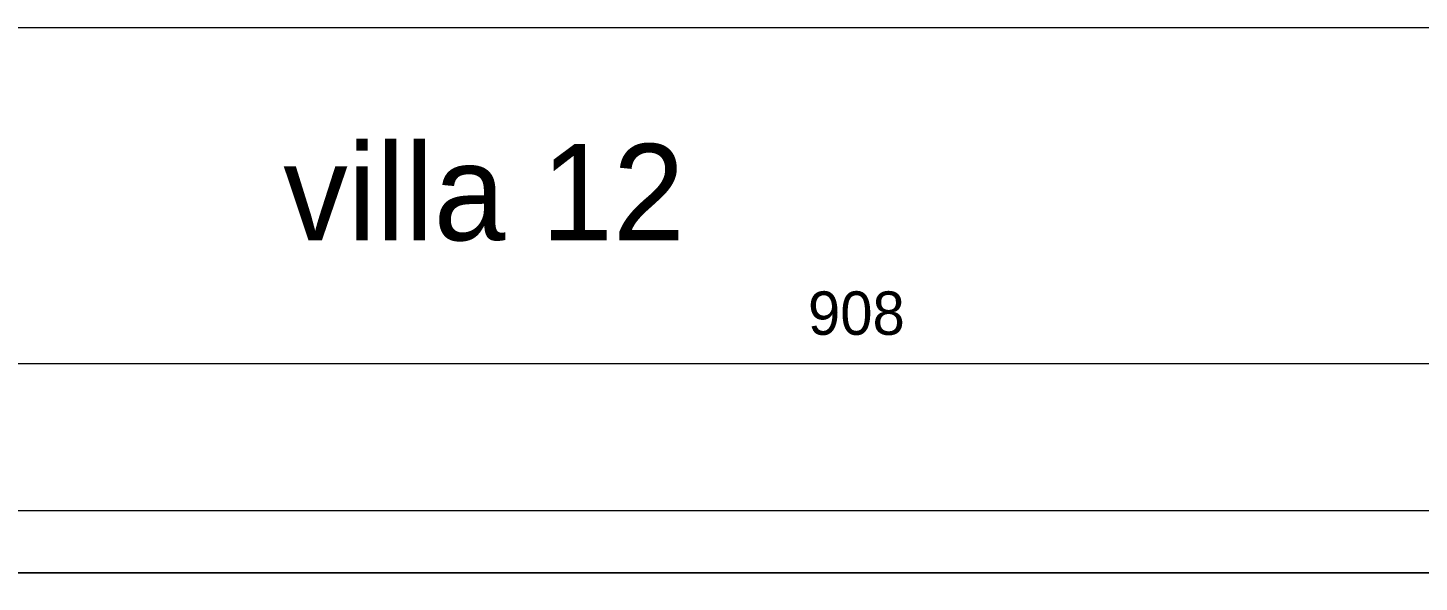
# Model space of a CAD drawing. Header units: metres. Extents: x -30.4 to 29.6, y -50.6 to 0.4.
# Drawn here: x 20.827 to 25.305, y -10.412 to -8.627 of the extents above; entities that cross this region are included whole.
import ezdxf
from ezdxf.enums import TextEntityAlignment as Align

# ---------------------------------------------------------------- set-up
doc = ezdxf.new("R2010")
doc.units = ezdxf.units.M
doc.header["$MEASUREMENT"] = 0
doc.layers.add('Calque commun', color=7, linetype='Continuous')
doc.layers.add('Textes', color=7, linetype='Continuous')
doc.styles.add('Century Gothic', font='GOTHIC.TTF', dxfattribs={"height": 0.139636})
doc.styles.add('Century Gothic12', font='GOTHIC.TTF', dxfattribs={"height": 0.310302})

# ---------------------------------------------------------------- blocks, each defined once
blk = doc.blocks.new('DimLine30419')
at = {"layer": 'Calque commun', "color": 5, "linetype": 'Continuous', "lineweight": 9}
blk.add_line((18.954, -9.7078), (28.034, -9.7078), dxfattribs=at)
at = {"layer": 'Calque commun', "color": 5, "linetype": 'Continuous', "lineweight": 9, "style": 'Century Gothic'}
blk.add_text('908', height=0.13964, dxfattribs=at).set_placement((23.494, -9.6578), align=Align.BOTTOM_CENTER)
blk = doc.blocks.new('Block47759')
at = {"layer": 'Calque commun', "color": 7, "linetype": 'Continuous', "lineweight": 18}
for p, q in [((28.034, -10.1825), (18.954, -10.1825)), ((27.834, -10.3825), (19.154, -10.3825))]:
    blk.add_line(p, q, dxfattribs=at)

msp = doc.modelspace()

# ---------------------------------------------------------------- linework, layer by layer
at = {"layer": 'Calque commun', "color": 12, "linetype": 'Continuous', "lineweight": 18}
msp.add_line((19.154, -10.3825), (27.834, -10.3825), dxfattribs=at)

# ---------------------------------------------------------------- block references
at = {"layer": 'Calque commun', "color": 5, "linetype": 'Continuous', "lineweight": 9}
msp.add_blockref('DimLine30419', (0, 0), dxfattribs=at)
at = {"layer": 'Calque commun', "color": 0, "linetype": 'ByBlock', "lineweight": -2}
msp.add_blockref('Block47759', (0, 0), dxfattribs=at)

# ---------------------------------------------------------------- texts
at = {"layer": 'Textes', "color": 5, "linetype": 'ByBlock', "lineweight": -2, "style": 'Century Gothic12'}
msp.add_text('villa 12', height=0.3103, dxfattribs=at).set_placement((21.6497, -9.4048), align=Align.BOTTOM_LEFT)

# ---------------------------------------------------------------- meshes
at = {"layer": 'Calque commun', "color": 7, "linetype": 'Continuous', "lineweight": 9}
mesh = msp.add_polyface(dxfattribs=at)
corners = [(29.6021, -8.6275), (-30.3979, -8.6275), (-30.3979, -50.6275), (29.6021, -50.6275)]
mesh.append_faces([[corners[k] for k in face] for face in [(0, 1, 2, 3)]], dxfattribs={"color": 7})

doc.saveas('drawing.dxf')
